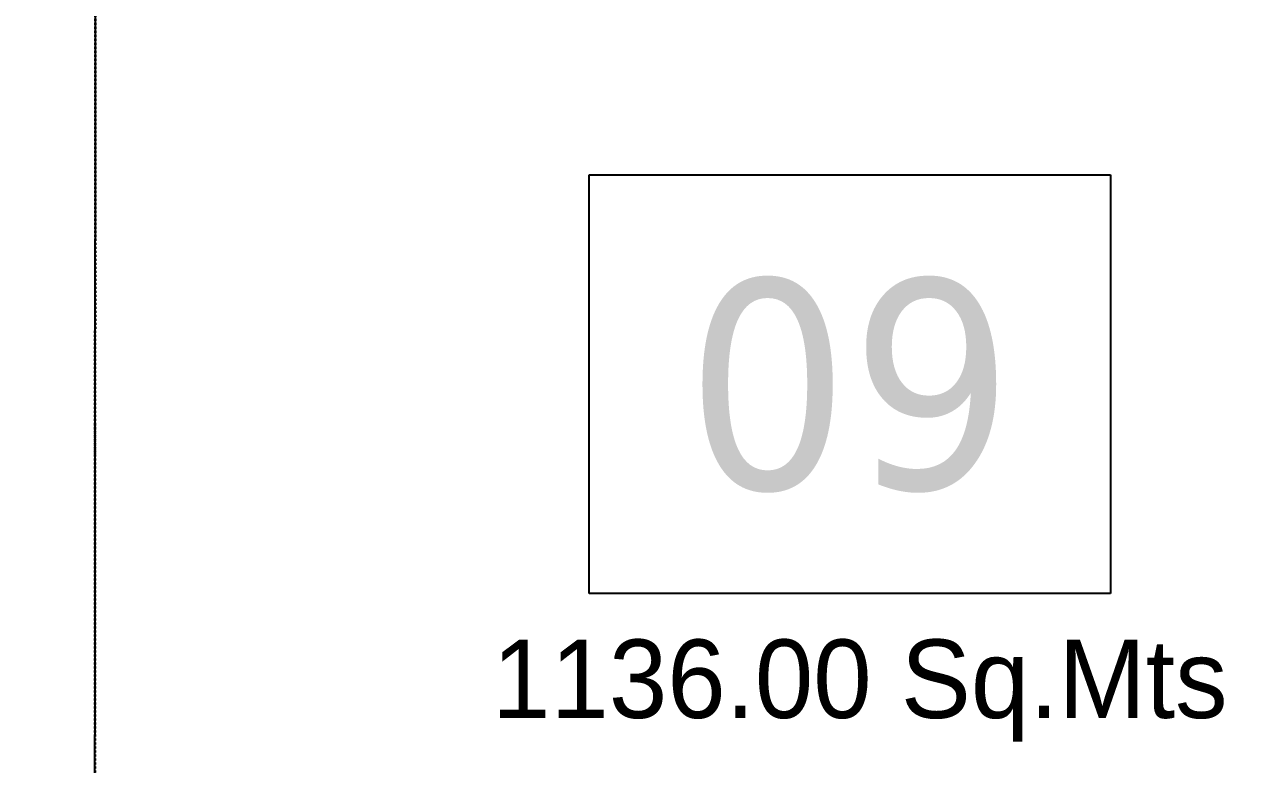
# Model space of a CAD drawing. Header units: millimetres. Extents: x -176651 to 424033, y -469666 to 486614.
# Drawn here: x 172459 to 184289, y 145184 to 152248 of the extents above; entities that cross this region are included whole.
import ezdxf

# ---------------------------------------------------------------- set-up
doc = ezdxf.new("R2010")
doc.units = ezdxf.units.MM
doc.linetypes.add('Site boundary$0$DASHDOT', pattern=[25.4, 12.7, -6.35, 0, -6.35])
doc.layers.add('ad-Plot Areas-Sq.Mts', color=7, linetype='Continuous')
doc.layers.add('ad-Plot Numbers', color=7, linetype='Continuous')
doc.layers.add('ad-Plot Boundary', color=6, linetype='Continuous', true_color=0xff00ff)
doc.layers.add('Site boundary$0$ad-Site Boundary', color=1, linetype='Site boundary$0$DASHDOT', lineweight=35, true_color=0xff0000)
doc.styles.add('$0$grid_text', font='verdana.ttf', dxfattribs={"width": 0.9})
doc.styles.add('MtX_Century_Gothic', font='GOTHIC.TTF')

# ---------------------------------------------------------------- blocks, each defined once
blk = doc.blocks.new('Site boundary')
at = {"layer": 'Site boundary$0$ad-Site Boundary', "ltscale": 1.5}
blk.add_lwpolyline([(173219, 273437), (173109, 119497), (138698, 124061), (22116, 139516)], dxfattribs=at)
blk = doc.blocks.new('A$Cbbea0351')
at = {"layer": 'ad-Plot Areas-Sq.Mts', "linetype": 'Continuous', "insert": (-187141, -320727), "char_height": 750, "width": 9668.74, "attachment_point": 5, "style": 'MtX_Century_Gothic', "bg_fill": 2}
blk.add_mtext('1136.00 Sq.Mts', dxfattribs=at)
at = {"layer": 'ad-Plot Numbers', "linetype": 'Continuous', "insert": (-187236, -317818), "char_height": 2000, "width": 2981.72, "attachment_point": 5, "style": '$0$grid_text', "bg_fill": 18, "box_fill_scale": 1.5, "bg_fill_color": 257, "bg_fill_transparency": 0}
blk.add_mtext('09', dxfattribs=at)
blk = doc.blocks.new('zw$A88E')
at = {"layer": 'ad-Plot Boundary', "ltscale": 5}
blk.add_lwpolyline([(-194468, -347117), (-160084, -347117), (-160084, -314067), (-194444, -314067)], close=True, dxfattribs=at)

msp = doc.modelspace()

# ---------------------------------------------------------------- block references
at = {"ltscale": 5}
msp.add_blockref('A$Cbbea0351', (367577, 466614), dxfattribs=at)

# ---------------------------------------------------------------- next in the draw order: block references
msp.add_blockref('Site boundary', (0, 0))
at = {"layer": 'ad-Plot Boundary', "ltscale": 5}
msp.add_blockref('zw$A88E', (367577, 466614), dxfattribs=at)

doc.saveas('drawing.dxf')
